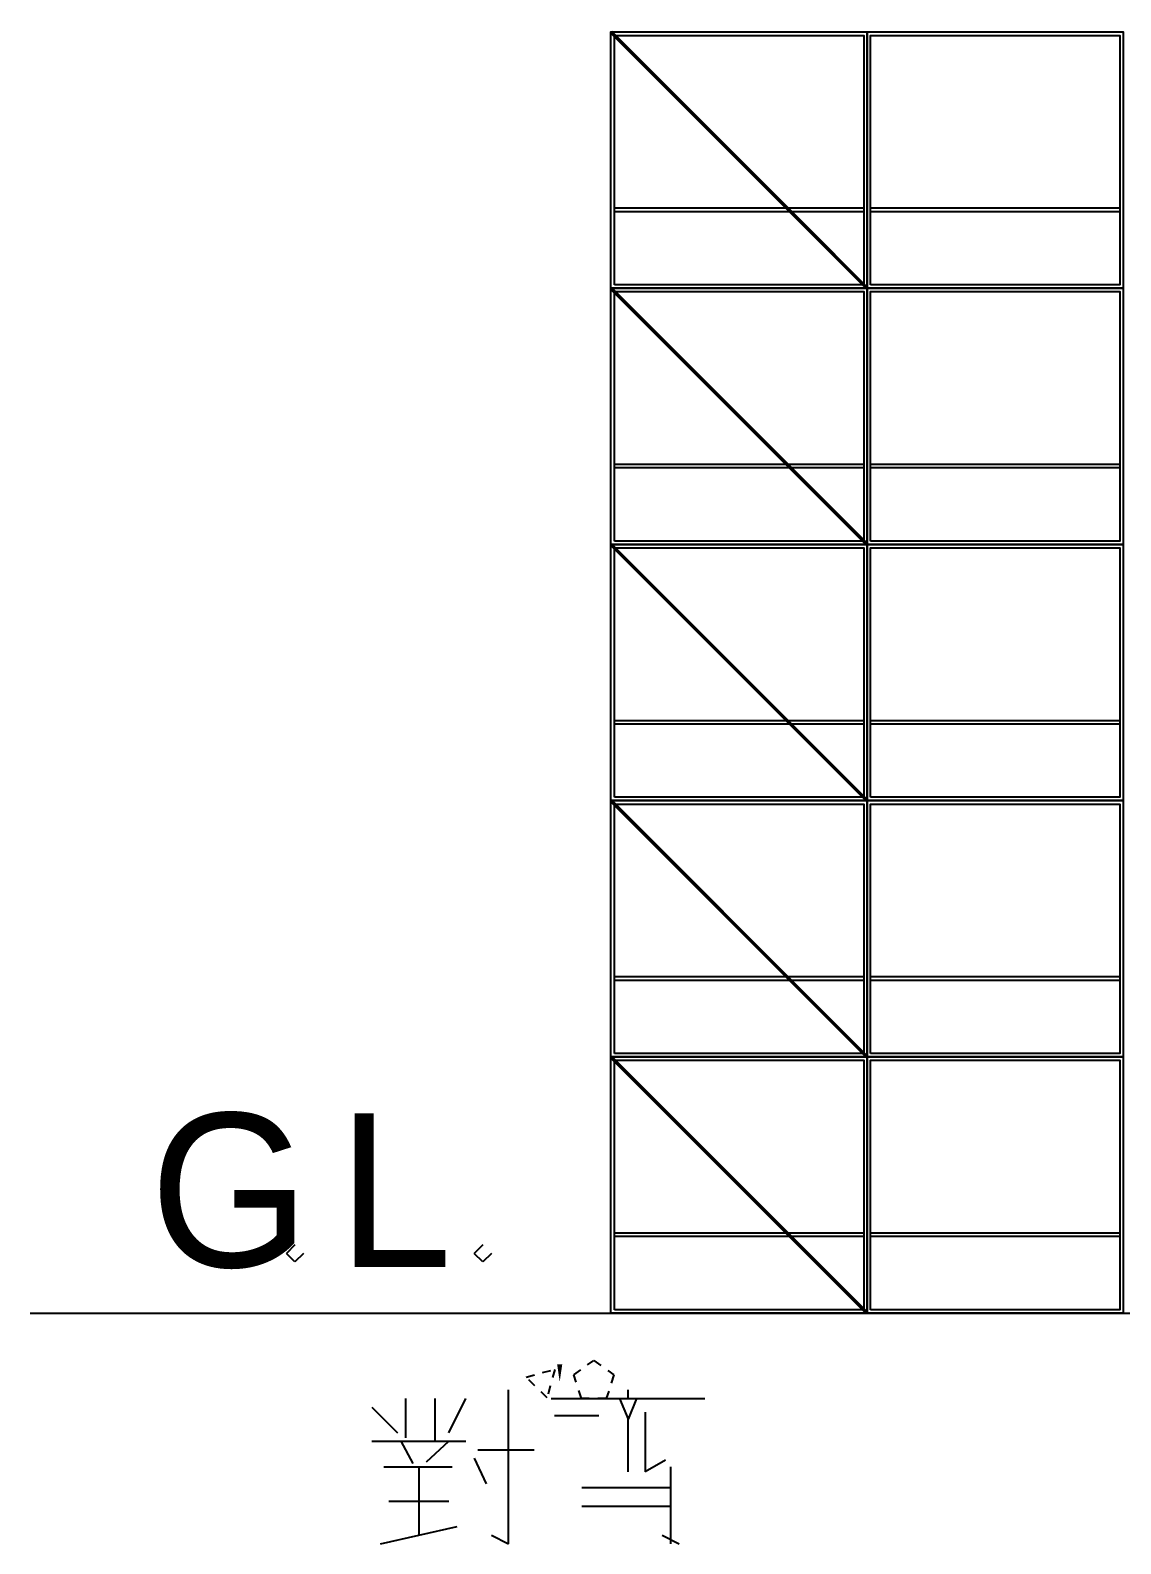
# Model space of a CAD drawing. Header units: metres. Extents: x -300 to 4827, y -95 to 2390.
# Drawn here: x -300 to 338, y -95 to 791 of the extents above; entities that cross this region are included whole.
import ezdxf
from ezdxf.enums import TextEntityAlignment as Align

# ---------------------------------------------------------------- set-up
doc = ezdxf.new("R2010")
doc.units = ezdxf.units.M
doc.linetypes.add('DASHED', pattern=[10, 5, -5])
for name, color, linetype in [('base_line', 7, 'CONTINUOUS'), ('diagonal_braces', 5, 'CONTINUOUS'), ('rect_polygon', 7, 'CONTINUOUS'), ('rung', 7, 'CONTINUOUS'), ('space_line', 7, 'DASHED')]:
    doc.layers.add(name, color=color, linetype=linetype)

msp = doc.modelspace()

# ---------------------------------------------------------------- linework, layer by layer
at = {"layer": 'base_line'}
for p, q in [((-145, 80), (-150, 75)), ((-35, 80), (-40, 75)), ((-145, 70), (-150, 75)), ((-140, 75), (-145, 70)), ((-35, 70), (-40, 75)), ((-30, 75), (-35, 70)), ((-300, 40), (1240, 40)), ((-20, -95), (-20, -5)), ((50, -10), (50, -5)), ((-100, -15), (-85, -30)), ((-80, -33), (-80, -10)), ((-63, -35), (-63, -10)), ((-55, -30), (-45, -10)), ((5, -10), (95, -10)), ((45, -10), (50, -22)), ((55, -10), (50, -22)), ((7, -20), (33, -20)), ((50, -53), (50, -22)), ((60, -18), (60, -53)), ((-100, -35), (-45, -35)), ((-83, -35), (-76, -48)), ((-68, -47), (-55, -35)), ((-38, -40), (-5, -40)), ((-93, -50), (-53, -50)), ((-72.5, -50), (-72.5, -90)), ((-40, -45), (-33, -60)), ((72, -46), (60, -53)), ((75, -95), (75, -50)), ((23, -62), (75, -62)), ((-90, -70), (-55, -70)), ((23, -73), (75, -73)), ((-95, -95), (-50, -85)), ((-30, -90), (-20, -95)), ((70, -90), (80, -95)), ((70, -90), (80, -95)), ((70, -90), (80, -95)), ((70, -90), (80, -95)), ((70, -90), (80, -95)), ((70, -90), (80, -95))]:
    msp.add_line(p, q, dxfattribs=at)
at = {"layer": 'diagonal_braces'}
for points in [[(40, 790, 2, 2, 0), (190, 640, 2, 2, 0)], [(40, 790, 2, 2, 0), (190, 640, 2, 2, 0)], [(40, 790, 2, 2, 0), (190, 640, 2, 2, 0)], [(40, 790, 2, 2, 0), (190, 640, 2, 2, 0)], [(40, 790, 2, 2, 0), (190, 640, 2, 2, 0)], [(40, 790, 2, 2, 0), (190, 640, 2, 2, 0)], [(40, 790, 2, 2, 0), (190, 640, 2, 2, 0)], [(40, 640, 2, 2, 0), (190, 490, 2, 2, 0)], [(40, 640, 2, 2, 0), (190, 490, 2, 2, 0)], [(40, 640, 2, 2, 0), (190, 490, 2, 2, 0)], [(40, 640, 2, 2, 0), (190, 490, 2, 2, 0)], [(40, 640, 2, 2, 0), (190, 490, 2, 2, 0)], [(40, 640, 2, 2, 0), (190, 490, 2, 2, 0)], [(40, 640, 2, 2, 0), (190, 490, 2, 2, 0)], [(40, 490, 2, 2, 0), (190, 340, 2, 2, 0)], [(40, 490, 2, 2, 0), (190, 340, 2, 2, 0)], [(40, 490, 2, 2, 0), (190, 340, 2, 2, 0)], [(40, 490, 2, 2, 0), (190, 340, 2, 2, 0)], [(40, 490, 2, 2, 0), (190, 340, 2, 2, 0)], [(40, 490, 2, 2, 0), (190, 340, 2, 2, 0)], [(40, 490, 2, 2, 0), (190, 340, 2, 2, 0)], [(40, 340, 2, 2, 0), (190, 190, 2, 2, 0)], [(40, 340, 2, 2, 0), (190, 190, 2, 2, 0)], [(40, 340, 2, 2, 0), (190, 190, 2, 2, 0)], [(40, 340, 2, 2, 0), (190, 190, 2, 2, 0)], [(40, 340, 2, 2, 0), (190, 190, 2, 2, 0)], [(40, 340, 2, 2, 0), (190, 190, 2, 2, 0)], [(40, 340, 2, 2, 0), (190, 190, 2, 2, 0)], [(40, 190, 2, 2, 0), (190, 40, 2, 2, 0)], [(40, 190, 2, 2, 0), (190, 40, 2, 2, 0)], [(40, 190, 2, 2, 0), (190, 40, 2, 2, 0)], [(40, 190, 2, 2, 0), (190, 40, 2, 2, 0)], [(40, 190, 2, 2, 0), (190, 40, 2, 2, 0)], [(40, 190, 2, 2, 0), (190, 40, 2, 2, 0)], [(40, 190, 2, 2, 0), (190, 40, 2, 2, 0)]]:
    msp.add_lwpolyline(points, format="xyseb", dxfattribs=at)
at = {"layer": 'rect_polygon'}
for points in [[(40, 640), (40, 790), (190, 790), (190, 640)], [(40, 640), (40, 790), (190, 790), (190, 640)], [(40, 640), (40, 790), (190, 790), (190, 640)], [(40, 640), (40, 790), (190, 790), (190, 640)], [(40, 640), (40, 790), (190, 790), (190, 640)], [(40, 640), (40, 790), (190, 790), (190, 640)], [(40, 640), (40, 790), (190, 790), (190, 640)], [(190, 640), (190, 790), (340, 790), (340, 640)], [(190, 640), (190, 790), (340, 790), (340, 640)], [(190, 640), (190, 790), (340, 790), (340, 640)], [(190, 640), (190, 790), (340, 790), (340, 640)], [(190, 640), (190, 790), (340, 790), (340, 640)], [(190, 640), (190, 790), (340, 790), (340, 640)], [(190, 640), (190, 790), (340, 790), (340, 640)], [(42, 642), (42, 788), (188, 788), (188, 642)], [(42, 642), (42, 788), (188, 788), (188, 642)], [(42, 642), (42, 788), (188, 788), (188, 642)], [(42, 642), (42, 788), (188, 788), (188, 642)], [(42, 642), (42, 788), (188, 788), (188, 642)], [(42, 642), (42, 788), (188, 788), (188, 642)], [(42, 642), (42, 788), (188, 788), (188, 642)], [(192, 642), (192, 788), (338, 788), (338, 642)], [(192, 642), (192, 788), (338, 788), (338, 642)], [(192, 642), (192, 788), (338, 788), (338, 642)], [(192, 642), (192, 788), (338, 788), (338, 642)], [(192, 642), (192, 788), (338, 788), (338, 642)], [(192, 642), (192, 788), (338, 788), (338, 642)], [(192, 642), (192, 788), (338, 788), (338, 642)], [(40, 490), (40, 640), (190, 640), (190, 490)], [(40, 490), (40, 640), (190, 640), (190, 490)], [(40, 490), (40, 640), (190, 640), (190, 490)], [(40, 490), (40, 640), (190, 640), (190, 490)], [(40, 490), (40, 640), (190, 640), (190, 490)], [(40, 490), (40, 640), (190, 640), (190, 490)], [(40, 490), (40, 640), (190, 640), (190, 490)], [(42, 492), (42, 638), (188, 638), (188, 492)], [(42, 492), (42, 638), (188, 638), (188, 492)], [(42, 492), (42, 638), (188, 638), (188, 492)], [(42, 492), (42, 638), (188, 638), (188, 492)], [(42, 492), (42, 638), (188, 638), (188, 492)], [(42, 492), (42, 638), (188, 638), (188, 492)], [(42, 492), (42, 638), (188, 638), (188, 492)], [(190, 490), (190, 640), (340, 640), (340, 490)], [(190, 490), (190, 640), (340, 640), (340, 490)], [(190, 490), (190, 640), (340, 640), (340, 490)], [(190, 490), (190, 640), (340, 640), (340, 490)], [(190, 490), (190, 640), (340, 640), (340, 490)], [(190, 490), (190, 640), (340, 640), (340, 490)], [(190, 490), (190, 640), (340, 640), (340, 490)], [(192, 492), (192, 638), (338, 638), (338, 492)], [(192, 492), (192, 638), (338, 638), (338, 492)], [(192, 492), (192, 638), (338, 638), (338, 492)], [(192, 492), (192, 638), (338, 638), (338, 492)], [(192, 492), (192, 638), (338, 638), (338, 492)], [(192, 492), (192, 638), (338, 638), (338, 492)], [(192, 492), (192, 638), (338, 638), (338, 492)], [(40, 340), (40, 490), (190, 490), (190, 340)], [(40, 340), (40, 490), (190, 490), (190, 340)], [(40, 340), (40, 490), (190, 490), (190, 340)], [(40, 340), (40, 490), (190, 490), (190, 340)], [(40, 340), (40, 490), (190, 490), (190, 340)], [(40, 340), (40, 490), (190, 490), (190, 340)], [(40, 340), (40, 490), (190, 490), (190, 340)], [(42, 342), (42, 488), (188, 488), (188, 342)], [(42, 342), (42, 488), (188, 488), (188, 342)], [(42, 342), (42, 488), (188, 488), (188, 342)], [(42, 342), (42, 488), (188, 488), (188, 342)], [(42, 342), (42, 488), (188, 488), (188, 342)], [(42, 342), (42, 488), (188, 488), (188, 342)], [(42, 342), (42, 488), (188, 488), (188, 342)], [(190, 340), (190, 490), (340, 490), (340, 340)], [(190, 340), (190, 490), (340, 490), (340, 340)], [(190, 340), (190, 490), (340, 490), (340, 340)], [(190, 340), (190, 490), (340, 490), (340, 340)], [(190, 340), (190, 490), (340, 490), (340, 340)], [(190, 340), (190, 490), (340, 490), (340, 340)], [(190, 340), (190, 490), (340, 490), (340, 340)], [(192, 342), (192, 488), (338, 488), (338, 342)], [(192, 342), (192, 488), (338, 488), (338, 342)], [(192, 342), (192, 488), (338, 488), (338, 342)], [(192, 342), (192, 488), (338, 488), (338, 342)], [(192, 342), (192, 488), (338, 488), (338, 342)], [(192, 342), (192, 488), (338, 488), (338, 342)], [(192, 342), (192, 488), (338, 488), (338, 342)], [(40, 190), (40, 340), (190, 340), (190, 190)], [(40, 190), (40, 340), (190, 340), (190, 190)], [(40, 190), (40, 340), (190, 340), (190, 190)], [(40, 190), (40, 340), (190, 340), (190, 190)], [(40, 190), (40, 340), (190, 340), (190, 190)], [(40, 190), (40, 340), (190, 340), (190, 190)], [(40, 190), (40, 340), (190, 340), (190, 190)], [(42, 192), (42, 338), (188, 338), (188, 192)], [(42, 192), (42, 338), (188, 338), (188, 192)], [(42, 192), (42, 338), (188, 338), (188, 192)], [(42, 192), (42, 338), (188, 338), (188, 192)], [(42, 192), (42, 338), (188, 338), (188, 192)], [(42, 192), (42, 338), (188, 338), (188, 192)], [(42, 192), (42, 338), (188, 338), (188, 192)], [(190, 190), (190, 340), (340, 340), (340, 190)], [(190, 190), (190, 340), (340, 340), (340, 190)], [(190, 190), (190, 340), (340, 340), (340, 190)], [(190, 190), (190, 340), (340, 340), (340, 190)], [(190, 190), (190, 340), (340, 340), (340, 190)], [(190, 190), (190, 340), (340, 340), (340, 190)], [(190, 190), (190, 340), (340, 340), (340, 190)], [(192, 192), (192, 338), (338, 338), (338, 192)], [(192, 192), (192, 338), (338, 338), (338, 192)], [(192, 192), (192, 338), (338, 338), (338, 192)], [(192, 192), (192, 338), (338, 338), (338, 192)], [(192, 192), (192, 338), (338, 338), (338, 192)], [(192, 192), (192, 338), (338, 338), (338, 192)], [(192, 192), (192, 338), (338, 338), (338, 192)], [(40, 40), (40, 190), (190, 190), (190, 40)], [(40, 40), (40, 190), (190, 190), (190, 40)], [(40, 40), (40, 190), (190, 190), (190, 40)], [(40, 40), (40, 190), (190, 190), (190, 40)], [(40, 40), (40, 190), (190, 190), (190, 40)], [(40, 40), (40, 190), (190, 190), (190, 40)], [(40, 40), (40, 190), (190, 190), (190, 40)], [(42, 42), (42, 188), (188, 188), (188, 42)], [(42, 42), (42, 188), (188, 188), (188, 42)], [(42, 42), (42, 188), (188, 188), (188, 42)], [(42, 42), (42, 188), (188, 188), (188, 42)], [(42, 42), (42, 188), (188, 188), (188, 42)], [(42, 42), (42, 188), (188, 188), (188, 42)], [(42, 42), (42, 188), (188, 188), (188, 42)], [(190, 40), (190, 190), (340, 190), (340, 40)], [(190, 40), (190, 190), (340, 190), (340, 40)], [(190, 40), (190, 190), (340, 190), (340, 40)], [(190, 40), (190, 190), (340, 190), (340, 40)], [(190, 40), (190, 190), (340, 190), (340, 40)], [(190, 40), (190, 190), (340, 190), (340, 40)], [(190, 40), (190, 190), (340, 190), (340, 40)], [(192, 42), (192, 188), (338, 188), (338, 42)], [(192, 42), (192, 188), (338, 188), (338, 42)], [(192, 42), (192, 188), (338, 188), (338, 42)], [(192, 42), (192, 188), (338, 188), (338, 42)], [(192, 42), (192, 188), (338, 188), (338, 42)], [(192, 42), (192, 188), (338, 188), (338, 42)], [(192, 42), (192, 188), (338, 188), (338, 42)]]:
    msp.add_lwpolyline(points, close=True, dxfattribs=at)
at = {"layer": 'rung'}
for p, q in [((42, 687), (188, 687)), ((42, 687), (188, 687)), ((42, 687), (188, 687)), ((42, 687), (188, 687)), ((42, 687), (188, 687)), ((42, 687), (188, 687)), ((42, 687), (188, 687)), ((42, 685), (188, 685)), ((42, 685), (188, 685)), ((42, 685), (188, 685)), ((42, 685), (188, 685)), ((42, 685), (188, 685)), ((42, 685), (188, 685)), ((42, 685), (188, 685)), ((192, 687), (338, 687)), ((192, 687), (338, 687)), ((192, 687), (338, 687)), ((192, 687), (338, 687)), ((192, 687), (338, 687)), ((192, 687), (338, 687)), ((192, 687), (338, 687)), ((192, 685), (338, 685)), ((192, 685), (338, 685)), ((192, 685), (338, 685)), ((192, 685), (338, 685)), ((192, 685), (338, 685)), ((192, 685), (338, 685)), ((192, 685), (338, 685)), ((42, 537), (188, 537)), ((42, 537), (188, 537)), ((42, 537), (188, 537)), ((42, 537), (188, 537)), ((42, 537), (188, 537)), ((42, 537), (188, 537)), ((42, 537), (188, 537)), ((42, 535), (188, 535)), ((42, 535), (188, 535)), ((42, 535), (188, 535)), ((42, 535), (188, 535)), ((42, 535), (188, 535)), ((42, 535), (188, 535)), ((42, 535), (188, 535)), ((192, 537), (338, 537)), ((192, 537), (338, 537)), ((192, 537), (338, 537)), ((192, 537), (338, 537)), ((192, 537), (338, 537)), ((192, 537), (338, 537)), ((192, 537), (338, 537)), ((192, 535), (338, 535)), ((192, 535), (338, 535)), ((192, 535), (338, 535)), ((192, 535), (338, 535)), ((192, 535), (338, 535)), ((192, 535), (338, 535)), ((192, 535), (338, 535)), ((42, 387), (188, 387)), ((42, 387), (188, 387)), ((42, 387), (188, 387)), ((42, 387), (188, 387)), ((42, 387), (188, 387)), ((42, 387), (188, 387)), ((42, 387), (188, 387)), ((42, 385), (188, 385)), ((42, 385), (188, 385)), ((42, 385), (188, 385)), ((42, 385), (188, 385)), ((42, 385), (188, 385)), ((42, 385), (188, 385)), ((42, 385), (188, 385)), ((192, 387), (338, 387)), ((192, 387), (338, 387)), ((192, 387), (338, 387)), ((192, 387), (338, 387)), ((192, 387), (338, 387)), ((192, 387), (338, 387)), ((192, 387), (338, 387)), ((192, 385), (338, 385)), ((192, 385), (338, 385)), ((192, 385), (338, 385)), ((192, 385), (338, 385)), ((192, 385), (338, 385)), ((192, 385), (338, 385)), ((192, 385), (338, 385)), ((42, 237), (188, 237)), ((42, 237), (188, 237)), ((42, 237), (188, 237)), ((42, 237), (188, 237)), ((42, 237), (188, 237)), ((42, 237), (188, 237)), ((42, 237), (188, 237)), ((42, 235), (188, 235)), ((42, 235), (188, 235)), ((42, 235), (188, 235)), ((42, 235), (188, 235)), ((42, 235), (188, 235)), ((42, 235), (188, 235)), ((42, 235), (188, 235)), ((192, 237), (338, 237)), ((192, 237), (338, 237)), ((192, 237), (338, 237)), ((192, 237), (338, 237)), ((192, 237), (338, 237)), ((192, 237), (338, 237)), ((192, 237), (338, 237)), ((192, 235), (338, 235)), ((192, 235), (338, 235)), ((192, 235), (338, 235)), ((192, 235), (338, 235)), ((192, 235), (338, 235)), ((192, 235), (338, 235)), ((192, 235), (338, 235)), ((42, 87), (188, 87)), ((42, 87), (188, 87)), ((42, 87), (188, 87)), ((42, 87), (188, 87)), ((42, 87), (188, 87)), ((42, 87), (188, 87)), ((42, 87), (188, 87)), ((42, 85), (188, 85)), ((42, 85), (188, 85)), ((42, 85), (188, 85)), ((42, 85), (188, 85)), ((42, 85), (188, 85)), ((42, 85), (188, 85)), ((42, 85), (188, 85)), ((192, 87), (338, 87)), ((192, 87), (338, 87)), ((192, 87), (338, 87)), ((192, 87), (338, 87)), ((192, 87), (338, 87)), ((192, 87), (338, 87)), ((192, 87), (338, 87)), ((192, 85), (338, 85)), ((192, 85), (338, 85)), ((192, 85), (338, 85)), ((192, 85), (338, 85)), ((192, 85), (338, 85)), ((192, 85), (338, 85)), ((192, 85), (338, 85))]:
    msp.add_line(p, q, dxfattribs=at)
at = {"layer": 'space_line'}
msp.add_lwpolyline([(10, 10, 3, 0.05, 0), (10, 0, 3, 0.05, 0)], format="xyseb", dxfattribs=at)
for points in [[(30, 12.36), (41.76, 3.82), (37.27, -10), (22.73, -10), (18.24, 3.82)], [(7.07, 7.07), (2.59, -9.66), (-9.66, 2.59)]]:
    msp.add_lwpolyline(points, close=True, dxfattribs=at)

# ---------------------------------------------------------------- texts
at = {"layer": 'base_line'}
for s, p in [('G', (-230, 40)), ('L', (-120, 40))]:
    msp.add_text(s, height=90, dxfattribs=at).set_placement(p, align=Align.BOTTOM_LEFT)

doc.saveas('drawing.dxf')
